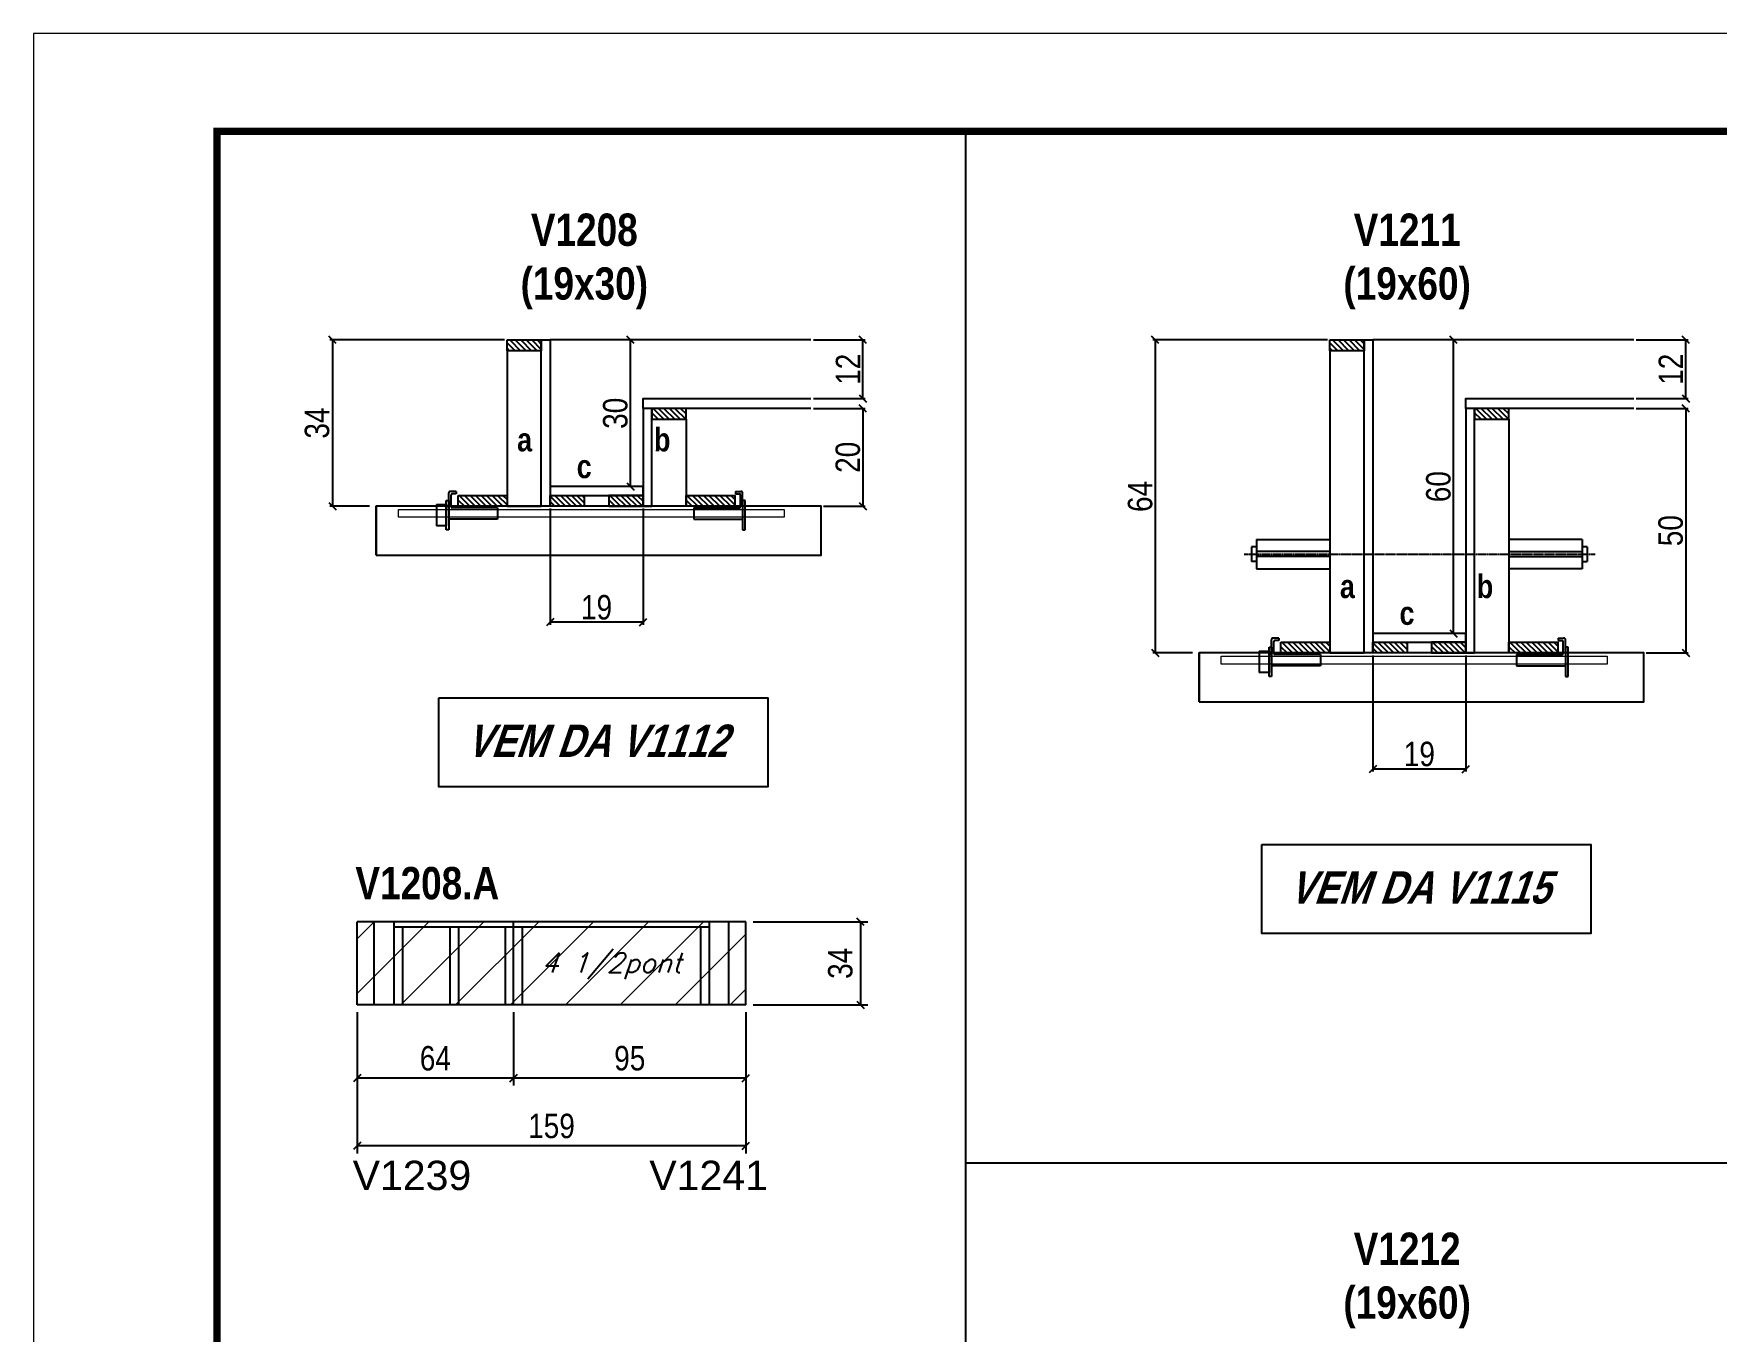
# Model space of a CAD drawing. Extents: x 3309 to 9563, y -2522 to 14608.
# Drawn here: x 6493 to 7181, y 10631 to 11162 of the extents above; entities that cross this region are included whole.
import ezdxf

# ---------------------------------------------------------------- set-up
doc = ezdxf.new("R2010")
doc.units = 0
doc.linetypes.add('DASHED', pattern=[0.75, 0.5, -0.25])
doc.linetypes.add('HIDDEN', pattern=[0.375, 0.25, -0.125])
for name, color, linetype in [('5', 5, 'Continuous'), ('barrote', 251, 'Continuous'), ('COTA', 241, 'Continuous'), ('detalhes', 4, 'Continuous'), ('NOMENCLATURA', 7, 'Continuous'), ('Painéis', 200, 'Continuous'), ('presilha', 1, 'Continuous'), ('SARR_2.2x10', 60, 'Continuous'), ('SARR_2.2x7', 40, 'Continuous'), ('SARR_3.5x7', 81, 'Continuous'), ('TENSOR', 3, 'Continuous'), ('texto', 7, 'Continuous')]:
    doc.layers.add(name, color=color, linetype=linetype)
for name, color, linetype, lineweight in [('CONCRETO', 251, 'Continuous', 25), ('Folhas', 255, 'Continuous', 9), ('Hachura', 251, 'Continuous', 9), ('SARRAFO DE PRESSAO', 251, 'DASHED', 9), ('SCO-___-LAJ', 2, 'Continuous', 0)]:
    doc.layers.add(name, color=color, linetype=linetype, lineweight=lineweight)
doc.styles.add('COTA TECNICA', font='techl___.ttf', dxfattribs={"height": 10})
doc.styles.add('COTA TECNICA 2X', font='techl___.ttf', dxfattribs={"height": 10})
doc.styles.add('Romans', font='romans.shx')
doc.styles.get("Standard").update_dxf_attribs({"font": 'arial.ttf'})
doc.styles.add('TECNICA', font='techb___.ttf', dxfattribs={"height": 10})
doc.dimstyles.new('PAINEL', dxfattribs={"dimtxt": 10, "dimasz": 3, "dimexe": 3, "dimexo": 3, "dimgap": 3, "dimtad": 1, "dimdec": 1, "dimzin": 12, "dimdsep": 46, "dimtxsty": 'COTA TECNICA', "dimblk1": 'OBLIQUE', "dimblk2": 'OBLIQUE', "dimsah": 1, "dimcen": 0.9, "dimclrd": 4, "dimclre": 4, "dimclrt": 240, "dimadec": 1, "dimazin": 3, "dimtfac": 1, "dimtdec": 1, "dimtmove": 0, "dimatfit": 3, "dimfxl": 1, "dimtolj": 1, "dimtzin": 12, "dimarcsym": 0})
doc.dimstyles.new('SECAO', dxfattribs={"dimscale": 0.333333, "dimtxt": 5, "dimasz": 9, "dimexe": 3, "dimexo": 3, "dimgap": 3, "dimtad": 1, "dimdec": 1, "dimlfac": 0.5, "dimzin": 12, "dimdsep": 46, "dimtxsty": 'COTA TECNICA 2X', "dimblk1": 'OBLIQUE', "dimblk2": 'OBLIQUE', "dimsah": 1, "dimcen": 0.9, "dimclrd": 4, "dimclre": 4, "dimclrt": 240, "dimadec": 1, "dimazin": 3, "dimtfac": 1, "dimtdec": 1, "dimtmove": 0, "dimatfit": 3, "dimfxl": 1, "dimtolj": 1, "dimtzin": 12, "dimarcsym": 0})
pattern_1 = [(135, (39939.6072, -112543.3136), (-1.122532015, -1.122532015), [])]
pattern_2 = [(135, (40276.1088, -112603.3136), (-1.122532015, -1.122532015), [])]

# ---------------------------------------------------------------- blocks, each defined once
blk = doc.blocks.new('9999999999')
at = {"layer": 'Folhas'}
blk.add_lwpolyline([(98138.98, 34190.21), (99623.98, 34190.21), (99623.98, 35240.21), (98138.98, 35240.21)], close=True, dxfattribs=at)
at = {"layer": 'Folhas', "color": 30, "const_width": 3}
blk.add_lwpolyline([(98213.98, 34230.21), (99583.98, 34230.21), (99583.98, 35200.21), (98213.98, 35200.21)], close=True, dxfattribs=at)
blk = doc.blocks.new('_Oblique')
at = {"color": 0, "linetype": 'ByBlock', "lineweight": -2}
blk.add_line((-0.5, -0.5), (0.5, 0.5), dxfattribs=at)
blk = doc.blocks.new('*D356')
at = {"layer": 'COTA', "color": 4, "lineweight": -2, "transparency": 16777216}
for p, q in [((6704.07, 10967.86), (6704.07, 10920.38)), ((6742.07, 10967.86), (6742.07, 10920.38)), ((6742.07, 10921.38), (6704.07, 10921.38))]:
    blk.add_line(p, q, dxfattribs=at)
at = {"layer": 'Defpoints', "color": 0, "transparency": 16777216}
for p in [(6704.07, 10968.86), (6742.07, 10968.86), (6704.07, 10921.38)]:
    blk.add_point(p, dxfattribs=at)
at = {"layer": 'COTA', "color": 4, "lineweight": -2, "transparency": 16777216, "xscale": 3, "yscale": 3, "zscale": 3, "rotation": 180}
blk.add_blockref('_Oblique', (6704.07, 10921.38), dxfattribs=at)
at = {"layer": 'COTA', "color": 4, "lineweight": -2, "transparency": 16777216, "xscale": 3, "yscale": 3, "zscale": 3}
blk.add_blockref('_Oblique', (6742.07, 10921.38), dxfattribs=at)
at = {"layer": 'COTA', "color": 240, "transparency": 16777216, "insert": (6723.07, 10927.47), "char_height": 10, "attachment_point": 5, "style": 'COTA TECNICA 2X'}
blk.add_mtext('\\A1;19', dxfattribs=at)
blk = doc.blocks.new('PRESILHA METÁLICA 1')
at = {"layer": 'presilha'}
for p, q in [((12, 21), (8.6, 21)), ((12, 21), (12, 19.5)), ((0, 13), (6, 13)), ((0, 13), (0, 0)), ((6, 15.5), (7.5, 15.5)), ((6, -2.5), (6, 15.5)), ((6, 13), (6, 0)), ((7.5, 10.6), (7.5, 19.9)), ((7.5, 15.5), (7.5, -2.5)), ((9, 11.6), (9, 18.9)), ((12, 19.5), (9.6, 19.5)), ((37.5, 11), (9.6, 11)), ((37.5, 11), (37.5, 4.1)), ((6, 0), (0, 0)), ((37.5, 4.1), (7.5, 4.1)), ((7.5, -2.5), (6, -2.5))]:
    blk.add_line(p, q, dxfattribs=at)
for centre, radius, start, end in [((8.6, 19.9), 1.14, 90, 180), ((9.6, 18.9), 0.57, 90, 180), ((9.6, 11.6), 0.57, 180, 270)]:
    blk.add_arc(centre, radius, start, end, dxfattribs=at)
blk = doc.blocks.new('PRESILHA METÁLICA 2')
at = {"layer": 'presilha'}
for p, q in [((-5.2, 23.5), (-5.2, 22)), ((-5.2, 23.5), (-1.9, 23.5)), ((-5.2, 22), (-2.8, 22)), ((-2.2, 14.1), (-2.2, 21.4)), ((-0.8, 14.6), (-0.8, 22.4)), ((-30.8, 13.5), (-30.8, 6.6)), ((-30.8, 13.5), (-2.8, 13.5)), ((0.8, 18), (-0.8, 18)), ((-0.8, 18), (-0.8, 0)), ((0.8, 0), (0.8, 18)), ((-30.8, 6.6), (-0.8, 6.6)), ((-0.8, 0), (0.8, 0))]:
    blk.add_line(p, q, dxfattribs=at)
for centre, radius, start, end in [((-2.8, 21.4), 0.57, 0, 90), ((-1.9, 22.4), 1.14, 0, 90), ((-2.8, 14.1), 0.57, 270, 0)]:
    blk.add_arc(centre, radius, start, end, dxfattribs=at)
blk = doc.blocks.new('*D357')
at = {"layer": 'COTA', "color": 4, "lineweight": -2, "transparency": 16777216}
for p, q in [((6685.47, 11036.86), (6614.02, 11036.86)), ((6615.02, 11036.86), (6615.02, 10968.86)), ((6630.26, 10968.86), (6614.02, 10968.86))]:
    blk.add_line(p, q, dxfattribs=at)
at = {"layer": 'Defpoints', "color": 0, "transparency": 16777216}
for p in [(6686.47, 11036.86), (6615.02, 10968.86), (6631.26, 10968.86)]:
    blk.add_point(p, dxfattribs=at)
at = {"layer": 'COTA', "color": 4, "lineweight": -2, "transparency": 16777216, "xscale": 3, "yscale": 3, "zscale": 3}
for p, rotation in [((6615.02, 11036.86), 90), ((6615.02, 10968.86), 270)]:
    blk.add_blockref('_Oblique', p, dxfattribs=dict(at, rotation=rotation))
at = {"layer": 'COTA', "color": 240, "transparency": 16777216, "insert": (6608.8, 11002.86), "char_height": 10, "attachment_point": 5, "rotation": 90, "style": 'COTA TECNICA 2X'}
blk.add_mtext('\\A1;34', dxfattribs=at)
blk = doc.blocks.new('*D358')
at = {"layer": 'COTA', "color": 4, "lineweight": -2, "transparency": 16777216}
for p, q in [((6811.77, 11008.86), (6832.99, 11008.86)), ((6831.99, 11008.86), (6831.99, 10968.86)), ((6815.88, 10968.86), (6832.99, 10968.86))]:
    blk.add_line(p, q, dxfattribs=at)
at = {"layer": 'Defpoints', "color": 0, "transparency": 16777216}
for p in [(6810.77, 11008.86), (6814.88, 10968.86), (6831.99, 10968.86)]:
    blk.add_point(p, dxfattribs=at)
at = {"layer": 'COTA', "color": 4, "lineweight": -2, "transparency": 16777216, "xscale": 3, "yscale": 3, "zscale": 3}
for p, rotation in [((6831.99, 11008.86), 90), ((6831.99, 10968.86), 270)]:
    blk.add_blockref('_Oblique', p, dxfattribs=dict(at, rotation=rotation))
at = {"layer": 'COTA', "color": 240, "transparency": 16777216, "insert": (6825.88, 10988.86), "char_height": 10, "attachment_point": 5, "rotation": 90, "style": 'COTA TECNICA 2X'}
blk.add_mtext('\\A1;20', dxfattribs=at)
blk = doc.blocks.new('*D359')
at = {"layer": 'COTA', "color": 4, "lineweight": -2, "transparency": 16777216}
for p, q in [((6741.07, 11036.86), (6736, 11036.86)), ((6737, 10976.86), (6737, 11036.86)), ((6741.07, 10976.86), (6736, 10976.86))]:
    blk.add_line(p, q, dxfattribs=at)
at = {"layer": 'Defpoints', "color": 0, "transparency": 16777216}
for p in [(6737, 11036.86), (6742.07, 11036.86), (6742.07, 10976.86)]:
    blk.add_point(p, dxfattribs=at)
at = {"layer": 'COTA', "color": 4, "lineweight": -2, "transparency": 16777216, "xscale": 3, "yscale": 3, "zscale": 3}
for p, rotation in [((6737, 11036.86), 90), ((6737, 10976.86), 270)]:
    blk.add_blockref('_Oblique', p, dxfattribs=dict(at, rotation=rotation))
at = {"layer": 'COTA', "color": 240, "transparency": 16777216, "insert": (6730.78, 11006.86), "char_height": 10, "attachment_point": 5, "rotation": 90, "style": 'COTA TECNICA 2X'}
blk.add_mtext('\\A1;30', dxfattribs=at)
blk = doc.blocks.new('*D360')
at = {"layer": 'COTA', "color": 4, "lineweight": -2, "transparency": 16777216}
for p, q in [((6811.77, 11036.86), (6832.99, 11036.86)), ((6831.99, 11012.86), (6831.99, 11036.86)), ((6811.77, 11012.86), (6832.99, 11012.86))]:
    blk.add_line(p, q, dxfattribs=at)
at = {"layer": 'Defpoints', "color": 0, "transparency": 16777216}
for p in [(6810.77, 11036.86), (6831.99, 11036.86), (6810.77, 11012.86)]:
    blk.add_point(p, dxfattribs=at)
at = {"layer": 'COTA', "color": 4, "lineweight": -2, "transparency": 16777216, "xscale": 3, "yscale": 3, "zscale": 3}
for p, rotation in [((6831.99, 11036.86), 90), ((6831.99, 11012.86), 270)]:
    blk.add_blockref('_Oblique', p, dxfattribs=dict(at, rotation=rotation))
at = {"layer": 'COTA', "color": 240, "transparency": 16777216, "insert": (6825.93, 11024.86), "char_height": 10, "attachment_point": 5, "rotation": 90, "style": 'COTA TECNICA 2X'}
blk.add_mtext('\\A1;12', dxfattribs=at)
blk = doc.blocks.new('*D361')
at = {"layer": 'COTA', "color": 4, "linetype": 'ByBlock', "lineweight": -2, "transparency": 16777216}
for p, q in [((6689.15, 10761.91), (6689.15, 10731.9)), ((6784.15, 10761.91), (6784.15, 10731.9)), ((6784.15, 10734.9), (6689.15, 10734.9))]:
    blk.add_line(p, q, dxfattribs=at)
at = {"layer": 'Defpoints', "color": 0, "linetype": 'ByBlock', "transparency": 16777216}
for p in [(6689.15, 10764.91), (6784.15, 10764.91), (6689.15, 10734.9)]:
    blk.add_point(p, dxfattribs=at)
at = {"layer": 'COTA', "color": 4, "linetype": 'ByBlock', "lineweight": -2, "transparency": 16777216, "xscale": 3, "yscale": 3, "zscale": 3, "rotation": 180}
blk.add_blockref('_Oblique', (6689.15, 10734.9), dxfattribs=at)
at = {"layer": 'COTA', "color": 4, "linetype": 'ByBlock', "lineweight": -2, "transparency": 16777216, "xscale": 3, "yscale": 3, "zscale": 3}
blk.add_blockref('_Oblique', (6784.15, 10734.9), dxfattribs=at)
at = {"layer": 'COTA', "color": 240, "linetype": 'ByBlock', "transparency": 16777216, "insert": (6736.65, 10743.04), "char_height": 10, "attachment_point": 5, "style": 'COTA TECNICA'}
blk.add_mtext('\\A1;95', dxfattribs=at)
blk = doc.blocks.new('*D362')
at = {"layer": 'COTA', "color": 4, "linetype": 'ByBlock', "lineweight": -2, "transparency": 16777216}
for p, q in [((6625.15, 10761.91), (6625.15, 10731.9)), ((6689.15, 10761.91), (6689.15, 10731.9)), ((6689.15, 10734.9), (6625.15, 10734.9))]:
    blk.add_line(p, q, dxfattribs=at)
at = {"layer": 'Defpoints', "color": 0, "linetype": 'ByBlock', "transparency": 16777216}
for p in [(6625.15, 10764.91), (6689.15, 10764.91), (6625.15, 10734.9)]:
    blk.add_point(p, dxfattribs=at)
at = {"layer": 'COTA', "color": 4, "linetype": 'ByBlock', "lineweight": -2, "transparency": 16777216, "xscale": 3, "yscale": 3, "zscale": 3, "rotation": 180}
blk.add_blockref('_Oblique', (6625.15, 10734.9), dxfattribs=at)
at = {"layer": 'COTA', "color": 4, "linetype": 'ByBlock', "lineweight": -2, "transparency": 16777216, "xscale": 3, "yscale": 3, "zscale": 3}
blk.add_blockref('_Oblique', (6689.15, 10734.9), dxfattribs=at)
at = {"layer": 'COTA', "color": 240, "linetype": 'ByBlock', "transparency": 16777216, "insert": (6657.15, 10743), "char_height": 10, "attachment_point": 5, "style": 'COTA TECNICA'}
blk.add_mtext('\\A1;64', dxfattribs=at)
blk = doc.blocks.new('*D379')
at = {"layer": 'COTA', "color": 4, "linetype": 'ByBlock', "lineweight": -2, "transparency": 16777216}
for p, q in [((6625.15, 10761.91), (6625.15, 10704.19)), ((6784.15, 10761.91), (6784.15, 10704.19)), ((6784.15, 10707.19), (6625.15, 10707.19))]:
    blk.add_line(p, q, dxfattribs=at)
at = {"layer": 'Defpoints', "color": 0, "linetype": 'ByBlock', "transparency": 16777216}
for p in [(6625.15, 10764.91), (6784.15, 10764.91), (6625.15, 10707.19)]:
    blk.add_point(p, dxfattribs=at)
at = {"layer": 'COTA', "color": 4, "linetype": 'ByBlock', "lineweight": -2, "transparency": 16777216, "xscale": 3, "yscale": 3, "zscale": 3, "rotation": 180}
blk.add_blockref('_Oblique', (6625.15, 10707.19), dxfattribs=at)
at = {"layer": 'COTA', "color": 4, "linetype": 'ByBlock', "lineweight": -2, "transparency": 16777216, "xscale": 3, "yscale": 3, "zscale": 3}
blk.add_blockref('_Oblique', (6784.15, 10707.19), dxfattribs=at)
at = {"layer": 'COTA', "color": 240, "linetype": 'ByBlock', "transparency": 16777216, "insert": (6704.65, 10715.33), "char_height": 10, "attachment_point": 5, "style": 'COTA TECNICA'}
blk.add_mtext('\\A1;159', dxfattribs=at)
blk = doc.blocks.new('*D380')
at = {"layer": 'COTA', "color": 4, "lineweight": -2, "transparency": 16777216}
for p, q in [((6787.15, 10798.91), (6834.03, 10798.91)), ((6831.03, 10798.91), (6831.03, 10764.91)), ((6787.15, 10764.91), (6834.03, 10764.91))]:
    blk.add_line(p, q, dxfattribs=at)
at = {"layer": 'Defpoints', "color": 0, "transparency": 16777216}
for p in [(6784.15, 10798.91), (6784.15, 10764.91), (6831.03, 10764.91)]:
    blk.add_point(p, dxfattribs=at)
at = {"layer": 'COTA', "color": 4, "lineweight": -2, "transparency": 16777216, "xscale": 3, "yscale": 3, "zscale": 3}
for p, rotation in [((6831.03, 10798.91), 90), ((6831.03, 10764.91), 270)]:
    blk.add_blockref('_Oblique', p, dxfattribs=dict(at, rotation=rotation))
at = {"layer": 'COTA', "color": 240, "transparency": 16777216, "insert": (6822.81, 10781.91), "char_height": 10, "attachment_point": 5, "rotation": 90, "style": 'COTA TECNICA'}
blk.add_mtext('\\A1;34', dxfattribs=at)
blk = doc.blocks.new('*D374')
at = {"layer": 'COTA', "color": 4, "lineweight": -2, "transparency": 16777216}
for p, q in [((7040.57, 10907.86), (7040.57, 10860.38)), ((7078.57, 10907.86), (7078.57, 10860.38)), ((7078.57, 10861.38), (7040.57, 10861.38))]:
    blk.add_line(p, q, dxfattribs=at)
at = {"layer": 'Defpoints', "color": 0, "transparency": 16777216}
for p in [(7040.57, 10908.86), (7078.57, 10908.86), (7040.57, 10861.38)]:
    blk.add_point(p, dxfattribs=at)
at = {"layer": 'COTA', "color": 4, "lineweight": -2, "transparency": 16777216, "xscale": 3, "yscale": 3, "zscale": 3, "rotation": 180}
blk.add_blockref('_Oblique', (7040.57, 10861.38), dxfattribs=at)
at = {"layer": 'COTA', "color": 4, "lineweight": -2, "transparency": 16777216, "xscale": 3, "yscale": 3, "zscale": 3}
blk.add_blockref('_Oblique', (7078.57, 10861.38), dxfattribs=at)
at = {"layer": 'COTA', "color": 240, "transparency": 16777216, "insert": (7059.57, 10867.47), "char_height": 10, "attachment_point": 5, "style": 'COTA TECNICA 2X'}
blk.add_mtext('\\A1;19', dxfattribs=at)
blk = doc.blocks.new('*D375')
at = {"layer": 'COTA', "color": 4, "lineweight": -2, "transparency": 16777216}
for p, q in [((7021.97, 11036.86), (6950.52, 11036.86)), ((6951.52, 11036.86), (6951.52, 10908.86)), ((6966.76, 10908.86), (6950.52, 10908.86))]:
    blk.add_line(p, q, dxfattribs=at)
at = {"layer": 'Defpoints', "color": 0, "transparency": 16777216}
for p in [(7022.97, 11036.86), (6951.52, 10908.86), (6967.76, 10908.86)]:
    blk.add_point(p, dxfattribs=at)
at = {"layer": 'COTA', "color": 4, "lineweight": -2, "transparency": 16777216, "xscale": 3, "yscale": 3, "zscale": 3}
for p, rotation in [((6951.52, 11036.86), 90), ((6951.52, 10908.86), 270)]:
    blk.add_blockref('_Oblique', p, dxfattribs=dict(at, rotation=rotation))
at = {"layer": 'COTA', "color": 240, "transparency": 16777216, "insert": (6945.42, 10972.86), "char_height": 10, "attachment_point": 5, "rotation": 90, "style": 'COTA TECNICA 2X'}
blk.add_mtext('\\A1;64', dxfattribs=at)
blk = doc.blocks.new('*D376')
at = {"layer": 'COTA', "color": 4, "lineweight": -2, "transparency": 16777216}
for p, q in [((7148.27, 11008.86), (7169.49, 11008.86)), ((7168.49, 11008.86), (7168.49, 10908.86)), ((7152.38, 10908.86), (7169.49, 10908.86))]:
    blk.add_line(p, q, dxfattribs=at)
at = {"layer": 'Defpoints', "color": 0, "transparency": 16777216}
for p in [(7147.27, 11008.86), (7151.38, 10908.86), (7168.49, 10908.86)]:
    blk.add_point(p, dxfattribs=at)
at = {"layer": 'COTA', "color": 4, "lineweight": -2, "transparency": 16777216, "xscale": 3, "yscale": 3, "zscale": 3}
for p, rotation in [((7168.49, 11008.86), 90), ((7168.49, 10908.86), 270)]:
    blk.add_blockref('_Oblique', p, dxfattribs=dict(at, rotation=rotation))
at = {"layer": 'COTA', "color": 240, "transparency": 16777216, "insert": (7162.38, 10958.86), "char_height": 10, "attachment_point": 5, "rotation": 90, "style": 'COTA TECNICA 2X'}
blk.add_mtext('\\A1;50', dxfattribs=at)
blk = doc.blocks.new('*D377')
at = {"layer": 'COTA', "color": 4, "lineweight": -2, "transparency": 16777216}
for p, q in [((7077.57, 11036.86), (7072.5, 11036.86)), ((7073.5, 10916.86), (7073.5, 11036.86)), ((7077.57, 10916.86), (7072.5, 10916.86))]:
    blk.add_line(p, q, dxfattribs=at)
at = {"layer": 'Defpoints', "color": 0, "transparency": 16777216}
for p in [(7073.5, 11036.86), (7078.57, 11036.86), (7078.57, 10916.86)]:
    blk.add_point(p, dxfattribs=at)
at = {"layer": 'COTA', "color": 4, "lineweight": -2, "transparency": 16777216, "xscale": 3, "yscale": 3, "zscale": 3}
for p, rotation in [((7073.5, 11036.86), 90), ((7073.5, 10916.86), 270)]:
    blk.add_blockref('_Oblique', p, dxfattribs=dict(at, rotation=rotation))
at = {"layer": 'COTA', "color": 240, "transparency": 16777216, "insert": (7067.39, 10976.86), "char_height": 10, "attachment_point": 5, "rotation": 90, "style": 'COTA TECNICA 2X'}
blk.add_mtext('\\A1;60', dxfattribs=at)
blk = doc.blocks.new('*D378')
at = {"layer": 'COTA', "color": 4, "lineweight": -2, "transparency": 16777216}
for p, q in [((7148.27, 11036.86), (7169.49, 11036.86)), ((7168.49, 11012.86), (7168.49, 11036.86)), ((7148.27, 11012.86), (7169.49, 11012.86))]:
    blk.add_line(p, q, dxfattribs=at)
at = {"layer": 'Defpoints', "color": 0, "transparency": 16777216}
for p in [(7147.27, 11036.86), (7168.49, 11036.86), (7147.27, 11012.86)]:
    blk.add_point(p, dxfattribs=at)
at = {"layer": 'COTA', "color": 4, "lineweight": -2, "transparency": 16777216, "xscale": 3, "yscale": 3, "zscale": 3}
for p, rotation in [((7168.49, 11036.86), 90), ((7168.49, 11012.86), 270)]:
    blk.add_blockref('_Oblique', p, dxfattribs=dict(at, rotation=rotation))
at = {"layer": 'COTA', "color": 240, "transparency": 16777216, "insert": (7162.43, 11024.86), "char_height": 10, "attachment_point": 5, "rotation": 90, "style": 'COTA TECNICA 2X'}
blk.add_mtext('\\A1;12', dxfattribs=at)

msp = doc.modelspace()

# ---------------------------------------------------------------- hatches: boundary and pattern name
at = {"layer": 'Hachura'}
h = msp.add_hatch(dxfattribs=at)
h.set_pattern_fill('ANSI31', color=256, scale=5)
h.set_pattern_definition([(45, (-1585, 0), (-11.22532, 11.22532), [])])
h.paths.add_polyline_path([(6689.15, 10798.91), (6625.15, 10798.91), (6625.15, 10764.91), (6689.15, 10764.91)])
h.paths.add_polyline_path([(6784.15, 10798.91), (6689.15, 10798.91), (6689.15, 10764.91), (6784.15, 10764.91)])
h.paths.add_polyline_path([(6784.15, 10593.61), (6689.15, 10593.61), (6689.15, 10573.61), (6784.15, 10573.61)])
h.paths.add_polyline_path([(6689.15, 10593.61), (6625.15, 10593.61), (6625.15, 10573.61), (6689.15, 10573.61)])
at = {"layer": 'SARR_2.2x10'}
h = msp.add_hatch(dxfattribs=at)
h.set_pattern_fill('ANSI31', color=256, scale=0.5, angle=90)
h.set_pattern_definition([(135, (39860.0072, -112543.3136), (-1.122532015, -1.122532015), [])])
h.paths.add_polyline_path([(6666.47, 10973.26), (6666.47, 10968.86), (6686.47, 10968.86), (6686.47, 10973.26)])
h = msp.add_hatch(dxfattribs=at)
h.set_pattern_fill('ANSI31', color=256, scale=0.5, angle=90)
h.set_pattern_definition([(135, (39953.2072, -112543.3136), (-1.122532015, -1.122532015), [])])
h.paths.add_polyline_path([(6759.67, 10973.26), (6759.67, 10968.86), (6779.67, 10968.86), (6779.67, 10973.26)])
h = msp.add_hatch(dxfattribs=at)
h.set_pattern_fill('ANSI31', color=256, scale=0.5, angle=90)
h.set_pattern_definition([(135, (40196.5088, -112603.3136), (-1.122532015, -1.122532015), [])])
h.paths.add_polyline_path([(7002.97, 10913.26), (7002.97, 10908.86), (7022.97, 10908.86), (7022.97, 10913.26)])
h = msp.add_hatch(dxfattribs=at)
h.set_pattern_fill('ANSI31', color=256, scale=0.5, angle=90)
h.set_pattern_definition([(135, (40289.7088, -112603.3136), (-1.122532015, -1.122532015), [])])
h.paths.add_polyline_path([(7096.17, 10913.26), (7096.17, 10908.86), (7116.17, 10908.86), (7116.17, 10913.26)])
at = {"layer": 'SARR_2.2x7'}
h = msp.add_hatch(dxfattribs=at)
h.set_pattern_fill('ANSI31', color=256, scale=0.5, angle=90)
h.set_pattern_definition([(135, (39874.0072, -112479.7136), (-1.122532015, -1.122532015), [])])
h.paths.add_polyline_path([(6700.47, 11036.86), (6700.47, 11032.46), (6686.47, 11032.46), (6686.47, 11036.86)])
h = msp.add_hatch(dxfattribs=at)
h.set_pattern_fill('ANSI31', color=256, scale=0.5, angle=90)
h.set_pattern_definition([(135, (40210.5088, -112479.7136), (-1.122532015, -1.122532015), [])])
h.paths.add_polyline_path([(7036.97, 11036.86), (7036.97, 11032.46), (7022.97, 11032.46), (7022.97, 11036.86)])
h = msp.add_hatch(dxfattribs=at)
h.set_pattern_fill('ANSI31', color=256, scale=0.5, angle=90)
h.set_pattern_definition([(135, (39854.0072, -112507.7136), (-1.122532015, -1.122532015), [])])
h.paths.add_polyline_path([(6745.67, 11008.86), (6745.67, 11004.46), (6759.67, 11004.46), (6759.67, 11008.86)])
h = msp.add_hatch(dxfattribs=at)
h.set_pattern_fill('ANSI31', color=256, scale=0.5, angle=90)
h.set_pattern_definition([(135, (40190.5088, -112507.7136), (-1.122532015, -1.122532015), [])])
h.paths.add_polyline_path([(7082.17, 11008.86), (7082.17, 11004.46), (7096.17, 11004.46), (7096.17, 11008.86)])
h = msp.add_hatch(dxfattribs=at)
h.set_pattern_fill('ANSI31', color=256, scale=0.5, angle=90)
h.set_pattern_definition(pattern_1)
h.paths.add_polyline_path([(6718.07, 10968.86), (6718.07, 10973.26), (6704.07, 10973.26), (6704.07, 10968.86)])
h = msp.add_hatch(dxfattribs=at)
h.set_pattern_fill('ANSI31', color=256, scale=0.5, angle=90)
h.set_pattern_definition(pattern_1)
h.paths.add_polyline_path([(6728.07, 10973.26), (6728.07, 10968.86), (6742.07, 10968.86), (6742.07, 10973.26)])
h = msp.add_hatch(dxfattribs=at)
h.set_pattern_fill('ANSI31', color=256, scale=0.5, angle=90)
h.set_pattern_definition(pattern_2)
h.paths.add_polyline_path([(7054.57, 10908.86), (7054.57, 10913.26), (7040.57, 10913.26), (7040.57, 10908.86)])
h = msp.add_hatch(dxfattribs=at)
h.set_pattern_fill('ANSI31', color=256, scale=0.5, angle=90)
h.set_pattern_definition(pattern_2)
h.paths.add_polyline_path([(7064.57, 10913.26), (7064.57, 10908.86), (7078.57, 10908.86), (7078.57, 10913.26)])

# ---------------------------------------------------------------- linework, layer by layer
at = {"ltscale": 3}
for p, q in [((6990.97, 10952.31), (6990.97, 10946.31)), ((6992.97, 10952.31), (6990.97, 10952.31)), ((6992.97, 10955.31), (6992.97, 10943.31)), ((6992.97, 10955.31), (7022.97, 10955.31)), ((7022.97, 10950.31), (6992.97, 10950.31)), ((7126.17, 10955.31), (7096.17, 10955.31)), ((7096.17, 10950.31), (7126.17, 10950.31)), ((7126.17, 10955.31), (7126.17, 10943.31)), ((7128.17, 10952.31), (7126.17, 10952.31)), ((7128.17, 10952.31), (7128.17, 10946.31)), ((6992.97, 10946.31), (6990.97, 10946.31)), ((7022.97, 10948.31), (6992.97, 10948.31)), ((6992.97, 10943.31), (7022.97, 10943.31)), ((7096.17, 10948.31), (7126.17, 10948.31)), ((7126.17, 10943.31), (7096.17, 10943.31)), ((7126.17, 10946.31), (7128.17, 10946.31))]:
    msp.add_line(p, q, dxfattribs=at)
at = {"layer": 'barrote', "elevation": 0}
msp.add_lwpolyline([(6633.01, 10948.86), (6814.93, 10948.86), (6814.93, 10968.86), (6633.01, 10968.86)], close=True, dxfattribs=at)
at = {"layer": 'barrote'}
msp.add_lwpolyline([(6969.51, 10888.86), (7151.43, 10888.86), (7151.43, 10908.86), (6969.51, 10908.86)], close=True, dxfattribs=at)
at = {"layer": 'CONCRETO', "linetype": 'Continuous'}
for p, q in [((6810.77, 11036.86), (6704.07, 11036.86)), ((7147.27, 11036.86), (7040.57, 11036.86))]:
    msp.add_line(p, q, dxfattribs=at)
at = {"layer": 'COTA'}
for p, q in [((6873.98, 11122.13), (6873.98, 10351.38)), ((6873.98, 10700.34), (7937.87, 10700.34))]:
    msp.add_line(p, q, dxfattribs=at)
at = {"layer": 'detalhes', "color": 250}
for p, q in [((6633.01, 10948.86), (6633.01, 10968.86)), ((6969.51, 10888.86), (6969.51, 10908.86))]:
    msp.add_line(p, q, dxfattribs=at)
at = {"layer": 'NOMENCLATURA', "elevation": 0}
for points in [[(6658.63, 10890.5), (6793.17, 10890.5), (6793.17, 10854.04), (6658.63, 10854.04)], [(6995.13, 10830.5), (7129.67, 10830.5), (7129.67, 10794.04), (6995.13, 10794.04)]]:
    msp.add_lwpolyline(points, close=True, dxfattribs=at)
at = {"layer": 'Painéis', "linetype": 'ByBlock'}
for p, q in [((6784.15, 10798.91), (6625.15, 10798.91)), ((6625.15, 10764.91), (6625.15, 10798.91)), ((6689.15, 10764.91), (6689.15, 10798.91)), ((6784.15, 10764.91), (6784.15, 10798.91)), ((6784.15, 10764.91), (6625.15, 10764.91))]:
    msp.add_line(p, q, dxfattribs=at)
at = {"layer": 'Painéis', "linetype": 'Continuous', "elevation": 0}
for points in [[(6700.47, 10968.86), (6700.47, 11036.86), (6704.07, 11036.86), (6704.07, 10968.86)], [(6745.67, 10968.86), (6745.67, 11008.86), (6742.07, 11008.86), (6742.07, 10968.86)], [(6742.07, 10976.86), (6704.07, 10976.86), (6704.07, 10973.26), (6742.07, 10973.26)]]:
    msp.add_lwpolyline(points, close=True, dxfattribs=at)
at = {"layer": 'Painéis', "linetype": 'Continuous'}
for points in [[(7036.97, 10908.86), (7036.97, 11036.86), (7040.57, 11036.86), (7040.57, 10908.86)], [(7082.17, 10908.86), (7082.17, 11008.86), (7078.57, 11008.86), (7078.57, 10908.86)], [(7078.57, 10916.86), (7040.57, 10916.86), (7040.57, 10913.26), (7078.57, 10913.26)]]:
    msp.add_lwpolyline(points, close=True, dxfattribs=at)
msp.add_lwpolyline([(6810.77, 11008.86), (6742.07, 11008.86), (6742.07, 11012.86), (6810.77, 11012.86)], dxfattribs=at)
at = {"layer": 'Painéis', "linetype": 'Continuous', "elevation": 0}
msp.add_lwpolyline([(7147.27, 11008.86), (7078.57, 11008.86), (7078.57, 11012.86), (7147.27, 11012.86)], dxfattribs=at)
at = {"layer": 'SARR_2.2x10', "elevation": 0}
for points in [[(6666.47, 10973.26), (6686.47, 10973.26), (6686.47, 10968.86), (6666.47, 10968.86)], [(6759.67, 10973.26), (6779.67, 10973.26), (6779.67, 10968.86), (6759.67, 10968.86)]]:
    msp.add_lwpolyline(points, close=True, dxfattribs=at)
at = {"layer": 'SARR_2.2x10'}
for points in [[(7002.97, 10913.26), (7022.97, 10913.26), (7022.97, 10908.86), (7002.97, 10908.86)], [(7096.17, 10913.26), (7116.17, 10913.26), (7116.17, 10908.86), (7096.17, 10908.86)]]:
    msp.add_lwpolyline(points, close=True, dxfattribs=at)
at = {"layer": 'SARR_2.2x7', "linetype": 'Continuous'}
for p, q in [((6632.15, 10764.91), (6632.15, 10798.91)), ((6777.15, 10764.91), (6777.15, 10798.91)), ((6689.15, 10796.71), (6640.15, 10796.71)), ((6769.15, 10796.71), (6689.15, 10796.71))]:
    msp.add_line(p, q, dxfattribs=at)
at = {"layer": 'SARR_2.2x7'}
for points in [[(6686.47, 11036.86), (6700.47, 11036.86), (6700.47, 11032.46), (6686.47, 11032.46)], [(6759.67, 11008.86), (6745.67, 11008.86), (6745.67, 11004.46), (6759.67, 11004.46)], [(7040.57, 10913.26), (7054.57, 10913.26), (7054.57, 10908.86), (7040.57, 10908.86)], [(7078.57, 10913.26), (7064.57, 10913.26), (7064.57, 10908.86), (7078.57, 10908.86)]]:
    msp.add_lwpolyline(points, close=True, dxfattribs=at)
at = {"layer": 'SARR_2.2x7', "elevation": 0}
for points in [[(7022.97, 11036.86), (7036.97, 11036.86), (7036.97, 11032.46), (7022.97, 11032.46)], [(7096.17, 11008.86), (7082.17, 11008.86), (7082.17, 11004.46), (7096.17, 11004.46)], [(6704.07, 10973.26), (6718.07, 10973.26), (6718.07, 10968.86), (6704.07, 10968.86)], [(6742.07, 10973.26), (6728.07, 10973.26), (6728.07, 10968.86), (6742.07, 10968.86)]]:
    msp.add_lwpolyline(points, close=True, dxfattribs=at)
at = {"layer": 'SARR_3.5x7'}
for p, q in [((6640.15, 10798.91), (6640.15, 10764.91)), ((6769.15, 10798.91), (6769.15, 10764.91)), ((6643.65, 10796.71), (6643.65, 10764.91)), ((6663.08, 10796.71), (6663.08, 10764.91)), ((6666.58, 10796.71), (6666.58, 10764.91)), ((6685.65, 10796.71), (6685.65, 10764.91)), ((6692.65, 10796.71), (6692.65, 10764.91)), ((6765.65, 10796.71), (6765.65, 10764.91))]:
    msp.add_line(p, q, dxfattribs=at)
at = {"layer": 'SARR_3.5x7', "elevation": 0}
for points in [[(6700.47, 11032.46), (6686.47, 11032.46), (6686.47, 10968.86), (6700.47, 10968.86)], [(6745.67, 11004.46), (6759.67, 11004.46), (6759.67, 10968.86), (6745.67, 10968.86)]]:
    msp.add_lwpolyline(points, close=True, dxfattribs=at)
at = {"layer": 'SARR_3.5x7'}
for points in [[(7036.97, 11032.46), (7022.97, 11032.46), (7022.97, 10908.86), (7036.97, 10908.86)], [(7082.17, 11004.46), (7096.17, 11004.46), (7096.17, 10908.86), (7082.17, 10908.86)]]:
    msp.add_lwpolyline(points, close=True, dxfattribs=at)
at = {"layer": 'SCO-___-LAJ', "color": 1, "elevation": 0}
msp.add_lwpolyline([(6642.02, 10967.52), (6799.85, 10967.52), (6799.85, 10964.32), (6642.02, 10964.32)], close=True, dxfattribs=at)
at = {"layer": 'SCO-___-LAJ', "color": 1}
msp.add_lwpolyline([(6978.52, 10907.52), (7136.35, 10907.52), (7136.35, 10904.32), (6978.52, 10904.32)], close=True, dxfattribs=at)
at = {"layer": 'TENSOR', "linetype": 'HIDDEN', "ltscale": 0.5}
msp.add_line((6987.97, 10949.31), (7131.47, 10949.31), dxfattribs=at)

# ---------------------------------------------------------------- block references
at = {"layer": 'presilha', "xscale": 0.6666666666666666, "yscale": 0.6666666666666666, "zscale": 0.6666666666666666}
for name, p in [('PRESILHA METÁLICA 1', (6657.6, 10960.89)), ('PRESILHA METÁLICA 2', (6783.35, 10959.22)), ('PRESILHA METÁLICA 1', (6994.1, 10900.89)), ('PRESILHA METÁLICA 2', (7119.85, 10899.22))]:
    msp.add_blockref(name, p, dxfattribs=at)
at = {"layer": 'SARRAFO DE PRESSAO', "color": 6, "linetype": 'ByBlock'}
msp.add_blockref('9999999999', (-91646.11, -24078.07), dxfattribs=at)

# ---------------------------------------------------------------- texts
at = {"layer": '5', "linetype": 'Continuous'}
for s, p in [('V1239', (6623.35, 10689.18)), ('V1241', (6744.66, 10689.18))]:
    msp.add_text(s, height=12, rotation=0.00004, dxfattribs=at).set_placement(p)
at = {"layer": 'detalhes', "style": 'TECNICA'}
for s, p in [('a', (6690.59, 10991.29)), ('b', (6746.57, 10991.28)), ('c', (6714.96, 10980.33)), ('a', (7027.1, 10931.29)), ('b', (7083.07, 10931.28)), ('c', (7051.46, 10920.33))]:
    msp.add_text(s, height=9.6, dxfattribs=at).set_placement(p)
at = {"layer": 'NOMENCLATURA', "style": 'TECNICA'}
msp.add_text('V1208.A', height=13.2, dxfattribs=at).set_placement((6624.43, 10808.1))
at = {"layer": 'NOMENCLATURA', "char_height": 13.2, "attachment_point": 2, "style": 'TECNICA'}
for s, insert in [('V1208\\P(19x30)', (6718.07, 11088.55)), ('V1211\\P(19x60)', (7054.57, 11088.55)), ('V1212\\P(19x60)', (7054.57, 10671.76))]:
    msp.add_mtext_dynamic_manual_height_columns(s, width=300.2766, gutter_width=1, heights=[0], dxfattribs=dict(at, insert=insert))
at = {"layer": 'NOMENCLATURA', "char_height": 13.2, "width": 300.2766, "attachment_point": 2, "style": 'TECNICA'}
for s, insert in [('{\\Q19;VEM DA V1112}', (6723.07, 10879.53)), ('{\\Q19;VEM DA V1115}', (7059.57, 10819.53))]:
    msp.add_mtext(s, dxfattribs=dict(at, insert=insert))
at = {"layer": 'texto', "color": 2, "insert": (6729.15, 10780.81), "char_height": 8, "attachment_point": 5, "style": 'Romans'}
msp.add_mtext('{\\Q19;\\C256;4 1/2pont}', dxfattribs=at)

# ---------------------------------------------------------------- dimensions: what is measured, and where the dimension line sits
at = {"layer": 'COTA'}
for base, p1, p2, dimstyle, picture, middle in [((6615.02, 10968.86), (6686.47, 11036.86), (6631.26, 10968.86), 'SECAO', '*D357', (6608.8, 11002.86)), ((6737, 11036.86), (6742.07, 10976.86), (6742.07, 11036.86), 'SECAO', '*D359', (6730.78, 11006.86)), ((6831.99, 11036.86), (6810.77, 11012.86), (6810.77, 11036.86), 'SECAO', '*D360', (6825.93, 11024.86)), ((6951.52, 10908.86, 0), (7022.97, 11036.86), (6967.76, 10908.86, 0), 'SECAO', '*D375', (6945.42, 10972.86, 0)), ((7073.5, 11036.86), (7078.57, 10916.86), (7078.57, 11036.86), 'SECAO', '*D377', (7067.39, 10976.86)), ((7168.49, 11036.86), (7147.27, 11012.86), (7147.27, 11036.86), 'SECAO', '*D378', (7162.43, 11024.86)), ((6831.99, 10968.86), (6810.77, 11008.86), (6814.88, 10968.86), 'SECAO', '*D358', (6825.88, 10988.86)), ((7168.49, 10908.86, 0), (7147.27, 11008.86), (7151.38, 10908.86, 0), 'SECAO', '*D376', (7162.38, 10958.86, 0)), ((6831.03, 10764.91), (6784.15, 10798.91), (6784.15, 10764.91), 'PAINEL', '*D380', (6822.81, 10781.91))]:
    dim = msp.add_linear_dim(base=base, p1=p1, p2=p2, angle=90, dimstyle=dimstyle, dxfattribs=at)
    dim.commit()
    dim.dimension.update_dxf_attribs({"geometry": picture, "text_midpoint": middle})
for base, p1, p2, picture, middle in [((6704.07, 10921.38), (6742.07, 10968.86), (6704.07, 10968.86), '*D356', (6723.07, 10921.38)), ((7040.57, 10861.38), (7078.57, 10908.86), (7040.57, 10908.86), '*D374', (7059.57, 10861.38))]:
    dim = msp.add_linear_dim(base=base, p1=p1, p2=p2, angle=180, dimstyle='SECAO', dxfattribs=at)
    dim.commit()
    dim.dimension.update_dxf_attribs({"geometry": picture, "text_midpoint": middle, "dimtype": 160})
at = {"layer": 'COTA', "linetype": 'ByBlock'}
dim = msp.add_linear_dim(base=(6625.15, 10734.9), p1=(6689.15, 10764.91), p2=(6625.15, 10764.91), angle=180, dimstyle='PAINEL', override={"dimtmove": 1}, dxfattribs=at)
dim.commit()
dim.dimension.update_dxf_attribs({"geometry": '*D362', "text_midpoint": (6657.15, 10743)})
for base, p2, picture, middle in [((6625.15, 10707.19), (6625.15, 10764.91), '*D379', (6704.65, 10715.33)), ((6689.15, 10734.9), (6689.15, 10764.91), '*D361', (6736.65, 10743.04))]:
    dim = msp.add_linear_dim(base=base, p1=(6784.15, 10764.91), p2=p2, angle=180, dimstyle='PAINEL', dxfattribs=at)
    dim.commit()
    dim.dimension.update_dxf_attribs({"geometry": picture, "text_midpoint": middle})

doc.saveas('drawing.dxf')
